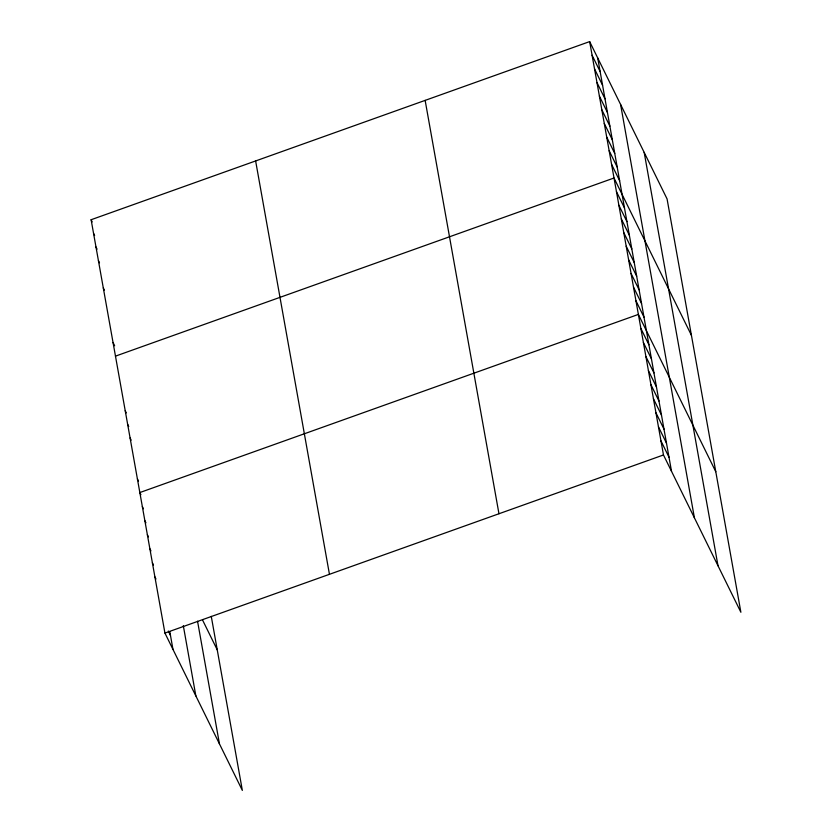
<?xml version="1.0" encoding="UTF-8"?>
<svg xmlns="http://www.w3.org/2000/svg" width="832" height="832" viewBox="0 0 832 832"><rect width="100%" height="100%" fill="white"/><g stroke="black" fill="none" stroke-linecap="round" stroke-linejoin="round"><path stroke-width="1.25" d="M211.266 616.377L242.341 790.4L164.934 633.09L91.114 219.731L589.659 41.6L667.066 198.91L740.886 612.269L663.478 454.969L589.659 41.6M115.471 356.138L614.016 178.006L691.423 335.317M164.934 633.09L663.478 454.969M592.093 55.245L600.132 71.573M594.526 68.879L602.566 85.218M596.97 82.524L604.999 98.852M599.404 96.169L607.443 112.497M601.838 109.803L609.877 126.142M604.271 123.448L612.31 139.776M606.715 137.082L614.744 153.421M609.149 150.727L617.188 167.066M611.582 164.372L619.622 180.7M616.46 191.651L624.489 207.979M618.894 205.296L626.933 221.624M621.327 218.93L629.366 235.269M623.761 232.575L631.8 248.903M626.205 246.22L634.234 262.548M628.638 259.854L636.678 276.193M631.072 273.499L639.111 289.827M633.506 287.144L641.545 303.472M635.95 300.778L643.978 317.117M715.79 471.723L638.383 314.423L139.838 492.554L140.91 494.728M640.89 328.474L648.929 344.812M643.396 342.534L651.435 358.862M645.913 356.585L653.952 372.913M648.419 370.635L656.458 386.974M650.936 384.696L658.965 401.024M653.442 398.746L661.482 415.085M655.949 412.797L663.988 429.135M658.466 426.858L666.494 443.186M660.972 440.908L669.011 457.246M91.114 219.731L92.186 221.905M93.548 233.366L94.619 235.55M95.992 247.01L97.063 249.184M98.426 260.655L99.497 262.829M103.293 287.934L104.364 290.108M113.038 342.493L114.65 345.769M125.216 410.706L126.287 412.88M127.66 424.341L128.731 426.525M130.094 437.986L131.165 440.159M137.405 478.91L138.476 481.083M202.53 619.954L217.246 649.854M142.345 506.605L143.416 508.778M144.862 520.655L145.933 522.839M147.368 534.716L148.439 536.89M149.874 548.766L150.946 550.94M152.391 562.817L153.462 565.001M154.898 576.878L155.969 579.051M168.324 631.02L170.466 635.367M644.176 152.381L717.995 565.75M620.589 104.458L694.408 517.816M597.698 57.928L671.518 471.297M425.142 100.381L498.961 513.75M255.632 160.95L329.451 574.309M197.548 621.223L219.45 743.881M183.31 625.674L195.863 695.947M169.78 631.54L172.973 649.428"/></g></svg>
